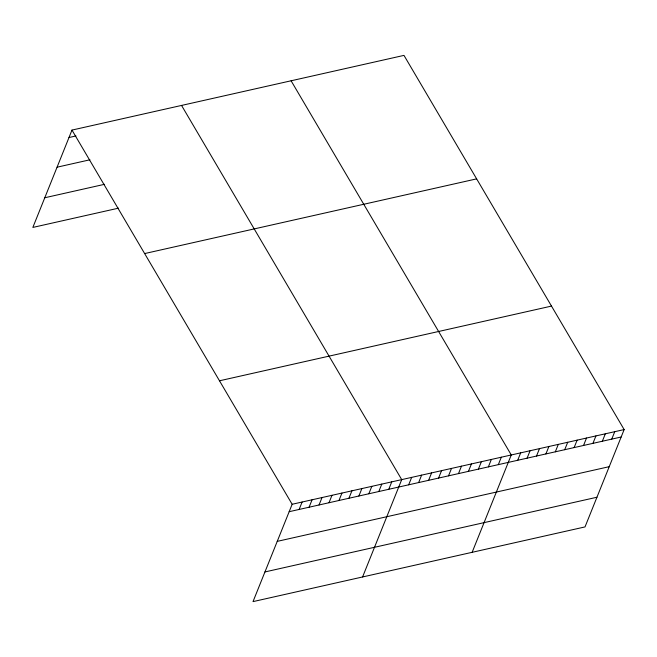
<?xml version="1.0" encoding="UTF-8"?>
<svg xmlns="http://www.w3.org/2000/svg" width="657" height="657" viewBox="0 0 657 657"><rect width="100%" height="100%" fill="white"/><g stroke="black" fill="none" stroke-linecap="round" stroke-linejoin="round"><path stroke-width="0.99" d="M71.983 130.086L292.151 504.272L253.019 601.615L585.017 526.914L624.15 429.571L403.981 55.385L71.983 130.086L32.85 227.429L118.506 208.162M299.124 509.462L302.113 502.03M309.086 507.22L312.075 499.788M319.047 504.978L322.029 497.546M329.001 502.736L331.99 495.304M338.963 500.494L341.952 493.062M348.924 498.252L351.914 490.82M358.886 496.01L361.876 488.578M368.848 493.768L371.829 486.344M378.802 491.535L381.791 484.102M388.763 489.293L391.753 481.86M362.582 576.961L401.714 479.618L181.546 105.432M408.687 484.809L411.668 477.376M418.64 482.567L421.63 475.134M428.602 480.324L431.592 472.892M438.564 478.082L441.553 470.65M448.526 475.84L451.515 468.408M458.487 473.598L461.469 466.174M468.441 471.365L471.43 463.932M478.403 469.123L481.392 461.69M488.365 466.881L491.354 459.448M498.326 464.639L501.307 457.206M472.137 552.315L511.269 454.964L291.1 80.786M517.691 460.278L520.681 452.854M527.095 458.167L530.084 450.735M536.506 456.048L539.487 448.616M545.91 453.93L548.899 446.497M555.313 451.819L558.302 444.387M564.724 449.7L567.714 442.268M574.128 447.581L577.117 440.149M583.539 445.462L586.52 438.038M592.942 443.352L595.932 435.919M602.346 441.233L605.335 433.801M611.757 439.114L614.747 431.682M68.993 137.518L75.966 135.95M57.069 167.19L89.935 159.791M44.775 197.757L104.537 184.313M144.639 253.569L476.637 178.868M219.495 380.789L551.494 306.088M292.151 504.272L624.15 429.571M289.162 511.696L621.161 437.004M277.238 541.368L609.236 466.675M264.952 571.943L596.942 497.242"/></g></svg>
